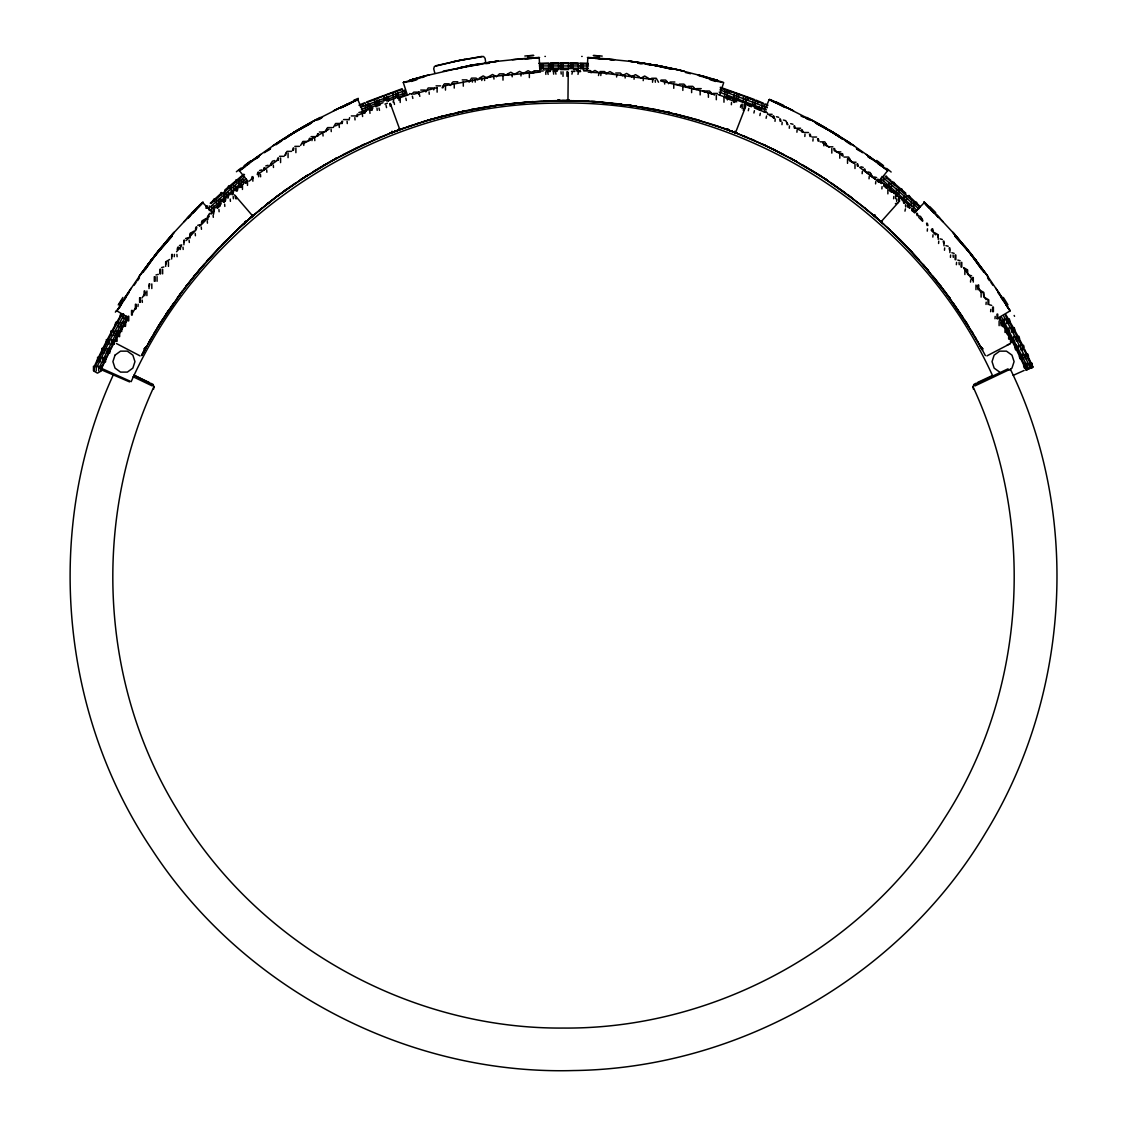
<?xml version="1.0" encoding="UTF-8"?>
<svg xmlns="http://www.w3.org/2000/svg" width="1127" height="1127" viewBox="0 0 1127 1127"><rect width="100%" height="100%" fill="white"/><g stroke="black" fill="none" stroke-linecap="round" stroke-linejoin="round"><path stroke-width="1.5" d="M567.966 99.415L568.219 72.762M587.787 57.843L587.181 70.916L583.73 70.959M96.232 366.233L96.232 370.839M98.697 370.839L98.697 366.233M100.345 357.259L100.345 361.88M102.811 361.88L102.811 357.259M104.642 348.384L104.642 352.99M107.107 352.99L107.107 348.384M109.094 339.579L109.094 344.186M111.559 344.186L111.559 339.579M113.728 330.859L113.728 335.48M116.194 335.48L116.194 330.859M118.532 322.237L118.532 326.844M120.998 326.844L120.998 322.237M123.491 313.715L123.491 318.321M125.956 318.321L126.154 316.011M137.959 306.558L138.156 304.248M146.904 291.005L146.904 295.612M151.807 283.948L151.807 288.554M157.076 276.664L157.076 281.271M162.64 269.24L162.64 273.861M168.444 261.788L168.444 266.395M174.248 256.702L174.446 254.406M180.334 249.476L180.531 247.165M209.284 205.903L209.284 210.51M211.749 210.51L211.749 205.903M216.483 199.141L216.483 203.748M218.948 203.748L218.948 199.141M223.808 192.52L223.808 197.126M226.273 197.126L226.273 192.52M231.274 186.04L231.274 190.66M233.74 190.66L233.74 186.04M238.854 179.714L238.854 184.321M241.319 184.321L241.319 179.714M280.581 158.005L280.581 162.612M288.075 153.033L288.075 157.653M295.894 148.06L295.894 152.666M303.769 145.425L303.952 143.115M311.982 140.621L312.165 138.325M365.571 103.628L365.571 108.248M368.036 108.248L368.036 103.628M374.742 99.909L374.742 104.515M377.207 104.515L377.207 99.909M383.983 96.359L383.983 100.965M386.448 100.965L386.448 96.359M393.295 92.992L393.295 97.598M395.76 97.598L395.76 92.992M402.663 89.808L402.663 94.414M405.142 94.414L405.142 89.808M437.121 87.554L437.121 92.16M445.475 85.483L445.475 90.104M454.237 83.483L454.237 88.089M463.296 81.567L463.296 86.187M472.396 82.102L472.579 79.806M481.778 80.51L481.962 78.2M502.994 80.144L502.994 75.537M529.352 77.594L529.352 72.987M541.214 69.381L541.214 64.76M548.666 64.408L548.666 69.015M551.131 69.015L551.131 64.408M558.598 64.239L558.598 68.846M561.063 68.846L561.063 64.239M568.529 64.267L568.529 68.874M570.995 68.874L570.995 64.267M578.447 64.478L578.447 69.085M580.912 69.085L580.912 64.478M600.79 75.537L600.987 73.227M616.596 77.002L616.793 74.706M625.133 78.017L625.33 75.706M634.05 79.228L634.233 76.918M643.207 80.637L643.39 78.326M652.519 82.243L652.716 79.932M673.763 88.315L673.763 83.708M682.835 90.414L682.835 85.793M691.626 92.625L691.626 88.019M700.163 94.922L700.163 90.315M708.404 97.302L708.404 92.682M716.321 99.739L716.321 95.119M724.689 90.752L724.689 95.358M723.971 102.219L723.971 97.612M727.154 95.358L727.154 90.752M731.353 104.741L731.536 102.43M734.086 94.006L734.086 98.612M736.551 98.612L736.551 94.006M742.158 108.671L742.158 104.064M743.426 97.443L743.426 102.05M745.891 102.05L745.891 97.443M752.695 101.064L752.695 105.67M755.16 105.67L755.16 101.064M761.894 104.867L761.894 109.474M764.36 109.474L764.36 104.867M775.01 121.336L775.193 119.025M781.969 124.66L782.166 122.35M789.28 128.267L789.463 125.97M796.916 132.225L797.099 129.915M804.819 136.494L805.016 134.183M812.905 141.044L813.088 138.734M831.811 153.117L831.811 148.496M839.784 158.203L839.784 153.596M847.532 163.359L847.532 158.752M854.984 168.529L854.984 163.922M862.155 173.685L862.338 171.389M869.03 178.813L869.213 176.502M875.58 183.884L875.778 181.574M881.877 188.899L882.061 186.603M883.723 180.743L883.723 176.136M887.879 193.858L887.879 189.251M888.978 182.433L888.978 187.054M891.443 187.054L891.443 182.433M893.641 198.761L893.824 196.45M896.571 188.885L896.571 193.506M896.613 201.353L896.81 199.042M899.036 193.506L899.036 188.885M904.037 195.492L904.037 200.099M906.517 200.099L906.517 195.492M911.377 202.24L911.377 206.847M913.856 206.847L913.856 202.24M927.267 231.12L927.451 228.823M932.818 237.079L933.015 234.768M938.58 243.474L938.763 241.164M944.482 250.25L944.665 247.954M950.441 257.35L950.624 255.04M956.372 264.704L956.569 262.394M964.867 274.523L964.867 269.916M970.53 282.088L970.713 279.792M975.968 289.653L975.968 285.032M981.11 297.119L981.11 292.499M986.012 304.473L986.195 302.163M990.633 311.686L990.83 309.376M994.986 318.744L995.183 316.433M999.114 325.661L999.114 321.04M1004.101 318.927L1004.101 323.534M1006.566 323.534L1006.566 318.927M1009.017 327.605L1009.017 332.211M1011.482 332.211L1011.482 327.605M1013.751 336.367L1013.751 340.988M1016.216 340.988L1016.216 336.367M1018.329 345.242L1018.329 349.849M1020.794 349.849L1020.794 345.242M1022.724 354.188L1022.724 358.795M1025.19 358.795L1025.19 354.188M1026.936 363.232L1026.936 367.839M1029.416 367.839L1029.416 363.232M245.545 221.329L245.362 222.104M973.967 384.293L973.01 386.73C1036.262 523.52 1026.598 691.598 944.37 818.554C864.141 947.37 715.251 1029.275 563.5 1028.063C408.664 1029.36 256.984 943.933 177.855 810.848C99.81 684.836 92.217 520.773 153.92 386.702L153.033 384.293M153.554 389.252L153.99 386.73M94.231 366.233L94.231 370.839M97.852 359.569L98.345 357.259M102.134 350.68L102.642 348.384M106.6 341.875L107.107 339.579M100.683 370.839L100.683 366.233M104.811 361.88L104.811 357.259M111.235 333.169L111.728 330.859M109.094 352.99L109.094 348.384M116.025 324.548L116.532 322.237M113.559 344.186L113.559 339.579M120.998 316.011L121.491 313.715M117.053 336.818L117.053 341.425M118.194 335.48L118.194 330.859M119.645 332.042L119.645 336.663M121.941 329.352L122.449 327.041M126.337 321.758L126.83 319.448M128.746 316.236L128.746 320.843M132.296 310.404L132.296 315.011M136.156 304.248L136.156 308.854M140.368 297.767L140.368 302.374M144.904 291.005L144.904 295.612M149.313 286.258L149.821 283.948M155.089 276.664L155.089 281.271M160.64 269.24L160.64 273.861M165.951 264.098L166.458 261.788M171.952 256.702L172.445 254.406M178.038 249.476L178.531 247.165M184.152 242.46L184.659 240.164M190.252 235.754L190.759 233.444M196.309 229.316L196.802 227.006M202.282 223.16L202.775 220.864M206.79 208.199L207.283 205.903M208.171 217.328L208.664 215.018M213.989 201.451L214.482 199.141M213.75 210.51L213.75 205.903M213.961 211.749L214.454 209.439M221.315 194.83L221.822 192.52M219.666 206.424L220.159 204.128M220.948 203.748L220.948 199.141M224.217 202.296L224.724 200M225.273 201.367L225.766 199.056M228.781 188.35L229.274 186.04M228.274 197.126L228.274 192.52M232.909 194.689L233.416 192.393M236.36 182.025L236.853 179.714M235.74 190.66L235.74 186.04M237.29 190.998L237.797 188.688M242.46 184.842L242.46 189.449M243.319 184.321L243.319 179.714M247.489 180.799L247.489 185.406M252.871 176.587L252.871 181.193M258.661 172.192L258.661 176.798M264.366 169.909L264.873 167.613M271.001 165.176L271.508 162.88M278.087 160.302L278.594 158.005M285.582 155.343L286.089 153.033M293.4 150.356L293.893 148.06M309.671 140.621L310.179 138.325M317.913 136.001L318.42 133.69M326.112 131.591L326.619 129.295M342.129 123.561L342.622 121.265M357.442 116.532L357.949 114.221M363.077 105.938L363.57 103.628M364.838 113.348L365.331 111.038M370.036 108.248L370.036 103.628M372.037 110.376L372.544 108.079M379.207 104.515L379.207 99.909M388.449 100.965L388.449 96.359M397.761 97.598L397.761 92.992M400.212 97.88L400.212 102.487M442.967 87.793L443.474 85.483M543.214 69.381L543.214 64.76M553.132 69.015L553.132 64.408M563.063 68.846L563.063 64.239M563.007 76.354L563.007 71.748M566.951 76.34L566.951 71.734M572.981 68.874L572.981 64.267M571.924 74.185L572.417 71.889M577.982 74.368L578.475 72.058M582.913 69.085L582.913 64.478M598.493 75.537L598.986 73.227M738.551 98.612L738.551 94.006M740.453 107.29L740.96 104.994M744.158 108.671L744.158 104.064M748.314 110.714L748.807 108.403M753.907 113.01L754.414 110.7M759.852 115.546L760.345 113.235M766.092 118.293L766.585 115.996M895.641 198.761L895.641 194.154M898.613 201.353L898.613 196.746M904.953 211.143L905.446 208.847M955.09 259.661L955.09 255.04M961.035 267.014L961.035 262.394M977.954 289.653L977.954 285.032M988.013 304.473L988.013 299.867M992.633 311.686L992.633 307.079M996.986 318.744L996.986 314.137M1001.1 325.661L1001.1 321.04M1004.988 332.409L1004.988 327.802M1008.566 323.534L1008.566 318.927M1008.651 339.03L1008.651 334.409M1010.525 342.495L1010.525 337.889M1013.483 332.211L1013.483 327.605M1016.329 345.242L1016.329 349.849M1018.216 340.988L1018.216 336.367M1020.724 354.188L1020.724 358.795M1022.795 349.849L1022.795 345.242M1024.95 363.232L1024.95 367.839M1027.19 358.795L1027.19 354.188M1031.402 367.839L1031.402 363.232M93.471 366.233L93.471 370.839L97.457 373.15L101.458 370.839L101.458 366.233M97.584 357.259L97.584 361.88M101.881 348.384L101.881 352.99M106.332 339.579L106.332 344.186M110.967 330.859L110.967 335.48M115.151 324.548L115.771 322.237M105.572 361.88L105.572 357.259M109.854 352.99L109.854 348.384M120.11 316.011L120.73 313.715M114.32 344.186L114.32 339.579M116.292 336.818L116.292 341.425M117.814 335.198L118.434 332.888M118.884 332.042L118.884 336.663M121.688 327.041L121.688 331.648M121.519 328.549L122.139 326.238M124.703 321.787L124.703 326.407M126.069 319.448L125.463 326.407M127.985 316.236L127.985 320.843M131.535 310.404L131.535 315.011M135.395 304.248L135.395 308.854M139.607 297.767L139.607 302.374M144.143 291.005L144.143 295.612M149.06 283.948L149.06 288.554M154.314 276.664L154.314 281.271M159.879 269.24L159.879 273.861M171.684 254.406L171.684 259.013M177.15 249.476L177.77 247.165M183.898 240.164L183.898 244.77M195.422 229.316L196.042 227.006M201.395 223.16L202.015 220.864L206.016 218.553M205.903 208.199L206.523 205.903M213.102 201.451L213.721 199.141M213.693 209.439L213.693 214.045M220.441 194.83L221.061 192.52M218.779 206.424L219.399 204.128M219.145 206.1L219.765 203.79M223.343 202.296L223.949 200M224.386 201.367L225.006 199.056M227.893 188.35L228.513 186.04M227.922 198.239L228.542 195.943M232.035 194.689L232.655 192.393M235.473 182.025L236.092 179.714M236.416 190.998L237.121 188.35M241.079 187.138L241.699 184.842M246.109 183.095L246.728 180.799M251.49 178.897L252.11 176.587M257.28 174.488L257.886 172.192M263.493 169.909L264.112 167.613M270.128 165.176L272.424 161.189L274.734 160.569M277.214 160.302L277.82 158.005M284.708 155.343L287.005 151.356L291.611 151.356M292.513 150.356L293.133 148.06M300.585 145.425L302.881 141.439L307.502 141.439M308.798 140.621L309.418 138.325M317.039 136.001L317.659 133.69M325.238 131.591L327.548 127.605L332.155 127.605M333.31 127.464L335.621 123.477L340.227 123.477M341.242 123.561L341.861 121.265M349.004 119.927L349.624 117.617M356.569 116.532L357.189 114.221M363.951 113.348L364.57 111.038M370.797 108.248L371.417 105.938M371.163 110.376L371.783 108.079M393.098 102.148L393.717 99.838M398.831 100.176L399.451 97.88M418.441 94.048L419.061 91.738M425.865 91.949L428.175 87.962L432.782 87.962M433.74 89.864L434.36 87.554M442.094 87.793L444.404 83.807L449.011 83.807L450.701 85.483M469.212 82.102L471.509 78.115L476.129 78.115L477.806 79.806M567.712 76.34L567.712 71.734M899.374 201.353L899.374 196.746M938.242 239.389L938.242 234.768L934.241 232.472M943.989 245.771L943.989 241.164M949.892 252.561L949.892 247.954M955.851 259.661L955.851 255.04M961.796 267.014L961.796 262.394M967.628 274.523L967.628 269.916L963.627 267.606M973.291 282.088L973.291 277.481M978.715 289.653L978.715 285.032M983.871 297.119L983.871 292.499L979.884 290.202M988.773 304.473L988.773 299.867L984.773 297.556M993.394 311.686L993.394 307.079M997.747 318.744L997.747 314.137M1001.861 325.661L1001.861 321.04M1005.749 332.409L1005.749 327.802M1009.412 339.03L1009.412 334.409M1011.285 342.495L1011.285 337.889M1032.163 367.839L1032.163 363.232M245.658 221.216L244.968 222.456M719.646 95.02L723.689 82.581M735.959 131.605L745.581 106.755M391.886 131.929L392.041 131.211L391.647 131.944M763.979 111.7L769.163 99.697M112.982 375.545C43.953 526.605 59.224 711.968 152.06 849.688C242.685 988.872 407.41 1075.214 573.432 1070.551C739.495 1068.537 900.628 975.63 985.576 832.923C1070.115 695.345 1081.131 514.504 1010.327 369.121M94.71 365.5L97.443 359.541M94.851 366.937L112.32 331.662M96.654 367.487L109.474 341.016L123.787 315.306M98.767 368.459L116.123 333.465M101.064 367.965L117.659 334.564M100.881 370.093L104.938 361.246M99.331 357.217L100.74 354.258M144.763 349.342L145.763 347.243L144.566 348.666M98.148 358.048L101.712 350.638M105.642 359.781L109.164 352.497M120.152 305.431L129.112 292.414M102.43 349.173L106.135 341.833M103.628 348.356L105.093 345.425M109.882 351.046L113.559 343.834M116.884 310.672L120.843 304.882M106.882 340.368L110.728 333.113M114.306 342.397L115.813 339.523M145.848 347.651L141.622 355.583L146.045 347.299M144.876 349.483L142.256 354.385L145.397 348.525M142.777 353.399L147.073 345.51M143.833 348.863L144.495 348.778M111.503 331.662L116.292 323.04M113.109 330.225L122.054 314.56M118.434 333.155L122.392 326.069M116.912 332.042L120.871 324.942M144.453 350.272L159.625 324.238L153.892 333.62M120.448 331L122.026 328.168M147.778 344.228L155.723 330.577M117.405 336.945L124.111 325.125M125.787 322.181L128.309 317.744M120.11 305.347L120.603 304.529M117.109 321.618L121.237 314.518M121.688 323.519L125.787 316.504M123.195 324.661L127.281 317.659M149.285 341.551L151.455 337.776M735.114 131.929L734.959 131.211L735.353 131.944M116.926 310.784L117.321 309.939M119.899 305.854L122.913 300.796M120.251 305.276L121.491 303.093M121.533 303.191L123.04 300.782M132.479 312.869L135.409 308.164M158.358 326.267L182.405 291.048M157.273 328.042L162.274 320.054M122.913 300.979L126.337 295.429M159.583 324.308L168.191 311.052L160.02 323.604M124.534 298.416L128.309 292.372M125.125 297.486L131.183 288.202M128.323 292.541L140.79 274.157M141.988 297.965L145.637 292.527M122.801 302.05L125.731 297.796M137.494 280.764L139.452 277.932M145.327 269.409L156.089 253.8L173.882 232.585M173.755 302.952L166.232 313.968L182.18 291.358M134.099 285.258L136.099 282.398M143.101 272.396L161.175 247.503L154.695 255.575M139.114 276.453L148.257 263.943M139.466 275.96L152.159 258.83M140.819 274.044L156.667 253.082M177.178 298.148L198.803 270.424M177.798 297.303L186.378 285.821M148.074 264.169L172.332 234.346M145.749 347.482L144.707 348.44M150.032 261.605L172.403 235.628M151.103 260.196L172.318 235.937M186.054 286.258L194.506 275.608M186.293 285.948L208.481 259.266L206.72 261.253L233.317 233.528M154.244 256.139L164.359 243.643M155.512 254.533L162.302 246.123M878.454 182.208L887.625 170.712M194.154 276.03L219.385 247.489M131.155 381.687C204.325 217.483 376.503 103.571 556.682 103.149C738.875 98.429 917.096 209.861 992.591 375.742M164.176 243.869L167.571 239.854M176.559 251.715L181.419 246.024M198.591 270.677L204.072 264.267M167.486 239.952L174.291 232.12M172.431 234.275L190.026 215.327M245.066 222.23L245.545 221.681L244.742 222.526M881.835 220.92L899.6 201.043M188.73 217.455L198.211 207.086M186.279 240.502L196.183 229.739M207.96 259.844L224.963 241.77M193.196 212.975L202.564 202.705A169.275 17.68 -50.7 0 0 198.338 206.819M183.926 221.737L191.604 213.721M187.35 217.99L192.365 212.933M915.082 212.172L924.154 202.747M199.479 226.273L209.185 216.454M200.479 225.231L204.945 220.681M192.196 212.975L198.296 206.988M194.337 210.946L195.422 209.847M223.371 243.39L227.175 239.544M222.005 244.784L241.051 226.273L234.12 232.768M194.323 210.819L197.901 207.255M195.126 210.016L196.464 208.678M194.647 210.622L198.549 206.734M209.594 213.327L207.283 217.328L207.903 219.624M412.088 93.823L413.778 92.132L418.385 92.132M451.476 83.483L453.167 81.792L457.773 81.792M479.2 78.2L483.201 75.889L487.188 78.2M488.555 76.777L492.541 74.467L496.528 76.777M497.768 75.537L499.458 73.847L504.065 73.847M506.784 74.509L510.785 72.213L514.771 74.509M515.588 73.664L519.575 71.353L523.562 73.664M524.125 72.987L528.126 70.677L532.113 72.987M532.395 72.466L534.085 70.79L538.692 70.79M590.971 72.72L594.971 70.423L598.958 72.72L607.58 73.466M605.917 73.889L609.918 71.579L613.905 73.889M622.569 75.706L626.556 73.41L630.557 75.706M631.472 76.918L635.473 74.621L639.46 76.918M640.643 78.326L644.63 76.016L648.617 78.326M668.536 83.708L670.227 82.017L674.834 82.017M743.228 110.361L745.539 106.361L744.919 104.064M251.842 216.426L253.519 214.82L251.786 215.82M208.918 208.115L244.573 176.911M210.538 209.791L246.024 178.714M210.256 203.254L221.146 193.266M211.017 203.522L244.503 174.558M215.187 207.946L218.751 204.621M236.811 230.218L239.995 227.245M210.805 213.369L213.299 211.073M217.032 207.607L220.779 204.156M211.031 214.088L213.524 211.791M217.272 208.34L219.765 206.03M237.248 229.809L245.587 222.16M239.896 227.33L244.249 223.357M245.292 222.428L241.601 225.766L247.391 220.554M222.329 201.339L225.949 198.084M243.347 224.188L253.448 215.243M253.758 214.975L244.869 222.78L251.899 216.609M976.137 383.124L974.249 384.758L1008.045 368.825M1016.385 349.595L1026.119 370.093L1026.683 369.6M1026.119 370.093L1032.966 366.993L1024.57 349.173M247.715 220.258L252.73 215.891M225.034 190.787L228.753 187.561M248.546 219.526L255.35 213.651M224.836 189.998L243.77 174.22M229.598 194.872L233.275 191.689M251.222 217.201L278.552 195.182M253.35 215.356L255.871 213.2M234.501 190.632L240.713 185.434M256.463 212.707L268.705 202.733M232.5 184.363L236.276 181.208M239.741 187.589L242.347 185.406M244.968 183.236L247.574 181.067M244.362 166.486L258.675 156.653M258.816 210.735L262.182 207.974M244.489 182.349L247.01 180.334M240.981 169.135L239.361 170.543L249.363 163.443M265.93 204.931L274.594 198.169L267.226 203.902L270.931 201M249.137 181.151L253.195 177.967M244.179 166.754L253.575 159.485M244.432 166.557L250.912 161.485M145.496 347.947L144.777 348.299M246.362 165.063L248.616 163.33M274.523 198.225L287.244 188.843L275.185 197.718M257.59 174.6L278.284 159.668M251.73 160.992L260.675 154.427M276.988 196.352L307.601 175.136M253.533 159.64L256.505 157.329M256.463 157.47L274.608 144.665M1009.228 370.107L1011.976 368.106L1014.089 361.626L1011.976 355.146L1006.467 351.145L999.649 351.145L994.141 355.146L992.042 361.626L994.141 368.106L999.649 372.107M256.449 158.541L259.28 156.568M267.775 150.666L270.607 148.708M284.765 138.875L296.091 131.014L315.659 119.856M295.316 183.222L284.398 190.886L307.277 175.347M264.436 152.709L270.198 148.764M275.946 144.819L281.708 140.875M284.582 138.903L303.078 126.9L294.175 132.169M253.181 215.116L251.885 215.722M272.734 145.876L309.221 123.406L344.439 105.544M274.678 144.58L296.894 130.535M276.425 143.411L285.187 137.733M300.205 179.94L330.211 161.612M301.092 179.362L337.325 157.695L335.437 158.724L375.516 139.241M557.879 100.444L559.217 99.965M284.948 137.888L304.614 126.013M252.49 215.666L253.42 215.046M287.681 136.17L311.573 122.97M289.174 135.226L309.911 123.942M312.7 171.938L324.365 164.951M293.555 132.549L298.021 129.859M997.367 318.476L1010.017 310.939M302.909 143.862L329.042 129.182M390.322 132.972L391.041 132.563M974.827 385.969L1008.566 369.966M302.585 127.182L307.417 124.421M323.9 165.218L357.555 147.398M307.164 124.562L316.307 119.504M329.929 161.767L337.325 157.695M315.715 119.828L320.223 117.419M390.491 132.803L392.295 132.239M986.914 355.893L1010.525 343.552M319.321 118.941L322.421 117.335M340.988 107.685L351.976 102.12M342.509 154.934L364.796 144.002M317.575 120.011L320.646 118.434M342.129 107.431L357.47 99.585M335.437 125.9L341.678 122.801M333.437 110.812L339.34 107.953M334.578 110.249L341.411 106.966M340.453 107.417L343.453 106.008M977.687 382.391L991.661 375.855M344.27 105.515L347.186 104.276M346.989 104.36L348.398 103.726M360.964 145.777L393.267 132.056M347.017 104.248L349.652 103.163M347.398 104.177L352.427 101.909M559.485 99.951L558.104 100.331M349.469 103.135L351.892 102.05M1013.201 375.347L1024.133 370.459M358.95 114.771L364.063 112.531M356.808 99.894L357.597 99.556M356.991 99.923L357.696 99.613M359.006 105.177L365.049 102.599M359.612 105.699L362.626 104.388M360.555 107.333L404.861 90.569M361.471 109.46L367.472 106.924M362.021 111.277L367.994 108.741M398.888 129.76L401.015 128.844M376.531 138.804L380.405 137.184M379.954 137.367L383.983 135.705M366.571 101.965L401.973 88.794M367.163 102.487L374.77 99.415M368.966 106.29L376.517 103.247M369.487 108.107L377.01 105.079M726.647 129.196L727.422 128.999M363.119 111.798L372.558 107.967M375.7 106.699L380.419 104.783M361.513 113.193L366.233 111.277M369.374 110.009L372.516 108.727M383.856 135.761L389.322 133.578M376.291 98.81L383.955 95.894M378.024 102.656L405.593 92.78M378.517 104.473L383.053 102.726M395.126 131.338L389.998 133.31L401.184 129.07M400.803 129.211L389.998 133.31L398.873 129.943M559.612 99.951L557.668 100.345L559.978 100.444M384.969 104.107L387.434 103.191M393.661 131.901L399.888 129.577M394.704 131.507L403.142 128.393M385.49 95.316L393.21 92.541M387.603 101.021L395.225 98.274M398.028 130.253L426.612 120.688L416.102 123.97M400.677 129.281L403.79 128.168M873.974 215.384L875.383 215.243M404.508 127.914L419.483 122.885M397.718 98.5L408.946 94.598M394.76 91.991L402.522 89.371M396.76 97.739L404.438 95.133M407.41 126.886L411.524 125.477M404.227 82.046L403.494 82.285L420.23 78.045M403.367 82.412L404.114 82.172M408.862 80.679L414.454 78.862L411.848 79.749M409.51 80.468L411.876 79.651M251.617 215.243L253.026 215.384M413.694 94.245L436.994 87.624M422.315 121.998L431.359 119.293M414.342 79.003L417.356 78.002M426.513 120.716L441.728 116.419L427.316 120.476M417.244 78.143L424.062 76.087M418.3 77.833L423.865 76.242M429.486 119.828L465.62 110.756M423.963 76.213L471.297 65.239M425.048 75.918L428.993 74.847M420.751 90.061L425.358 90.061M436.05 85.863L440.657 85.863M462.225 79.89L466.846 79.89L468.522 81.567M358.865 112.531L361.175 111.911M351.3 115.926L355.921 115.926M343.552 119.575L348.158 119.575M319.35 132.014L323.956 132.014M311.094 136.635L315.715 136.635M294.823 146.369L299.43 146.369M279.51 156.315L284.117 156.315M599.916 71.55L604.523 71.55L606.213 73.227M265.803 165.923L268.099 165.303M615.722 73.016L620.329 73.016L622.019 74.706M259.576 170.501L261.887 169.881M651.645 78.256L656.252 78.256L658.548 82.243M660.986 80.059L665.592 80.059L667.283 81.75M679.299 84.116L683.906 84.116L685.596 85.793M688.09 86.328L692.696 86.328L694.387 88.019M696.627 88.624L701.233 88.624M197.732 225.315L200.028 224.696M704.854 91.005L709.475 91.005L711.151 92.682M193.985 231.148L189.998 233.444L189.998 238.051M712.785 93.442L717.392 93.442M185.575 238.473L187.885 237.853M179.461 245.489L181.757 244.869M169.684 259.478L165.683 261.788L165.683 266.395M161.57 267.564L163.866 266.944M156.005 274.974L158.315 274.354M767.515 114.306L772.122 114.306M796.028 128.224L800.635 128.224M803.945 132.507L808.552 132.507M812.018 137.043L816.624 137.043M820.174 141.833L824.781 141.833L827.077 145.82M828.275 146.82L832.881 146.82M836.234 151.906L840.855 151.906M843.982 157.062L848.603 157.062L850.899 161.048M851.434 162.232L856.055 162.232M895.387 203.663L897.684 203.043M1007.284 344.806L1009.595 344.186M485.807 63.027L485.103 58.379L483.525 56.463L458.774 60.492L434.416 66.423L433.712 68.803L434.867 73.354M455.336 69.198L470.382 65.408L497.754 61.182M451.265 113.996L438.347 117.321L465.226 110.84M399.043 129.168L400.592 128.999M443.615 85.962L494.556 76.256L540.495 72.058M443.277 71.1L495.429 61.478M435.769 65.76L464.817 59.308M456.998 112.658L497.303 105.22L533.226 101.557M458.027 112.418L472.044 109.46M726.154 129.013L727.563 129.041M452.758 61.76L482.018 56.378M399.747 129.281L400.846 129.013M460.689 67.268L480.665 64.239M471.509 109.558L484.892 107.121M471.889 109.488L499.557 104.91L497.444 105.191L530.099 101.768M469.48 65.577L480.116 63.732M484.511 107.192L491.527 106.065M484.751 63.013L488.216 62.478M486.399 77.453L489.822 76.946M491.217 106.107L499.557 104.91M488.09 62.506L498.359 61.112M1032.219 367.092L1032.966 366.993M495.542 61.506L521.266 58.858M504.53 75.002L508.995 74.481L506.756 74.734M505.403 104.149L541.819 101.092M485.807 63.647L489.231 63.267M525.196 59.167L532.057 58.393M535.48 57.998L538.903 57.618M512.87 74.1L516.448 73.734M512.461 59.661L516.518 59.266M517.744 59.167L523.52 58.689M521.125 58.773L524.604 58.604M522.604 73.199L528.943 72.72M524.449 58.519L527.619 58.379M527.408 58.393L528.943 58.294M525.9 102.092L569.008 100.613M527.464 58.308L530.31 58.21M527.845 58.365L533.353 58.026A173.967 37.684 -10.4 0 1 538.354 57.745M530.296 72.649L534.931 72.339L531.38 72.565L534.043 72.396M726.408 128.999L727.831 129.126M530.155 58.125L532.507 57.984M538.157 57.674L539.1 57.716M567.022 100.444L569.332 100.345L567.388 99.951M538.861 63.351L548.708 62.985M540.847 63.985L563.796 63.478M539.481 65.929L588.491 65.972M539.594 68.24L588.379 68.296M542.918 101.05L547.116 100.881M544.355 69.93L549.215 69.761M546.637 100.895L550.976 100.768M550.075 63.661L558.274 63.506M543.27 70.959L539.875 71.043L539.213 57.843M546.665 70.86L550.061 70.776M553.456 70.691L556.851 70.607M546.37 71.564L550.385 71.466M553.16 71.395L557.175 71.283M550.356 62.943L558.569 62.788M550.835 69.733L558.936 69.578M550.849 100.768L556.738 100.641M560.218 62.788L568.431 62.788M560.556 69.578L568.67 69.592M569.417 100.613L557.583 100.613L566.951 100.613M727.112 129.168L727.957 129.168M561.387 100.613L568.036 100.627M563.204 63.478L578.56 63.704M562.5 100.599L596.169 101.726L585.181 101.092M570.079 62.816L578.292 62.985M568.867 100.627L572.178 100.683M573.051 63.577L577.968 63.69M572.939 100.697L588.731 101.261M573.53 69.663L578.39 69.775M576.939 70.776L580.335 70.86M571.516 71.325L574.911 71.424M577.235 71.48L580.63 71.564M594.197 57.97L595.155 58.012M576.024 100.768L580.363 100.895M579.926 63.027L588.139 63.351M580.208 63.76L588.393 64.084M583.251 69.944L590.463 70.663L592.154 72.339M588.449 57.745L588.843 57.674M588.252 72.142L598.916 72.776M594.338 58.055L596.845 58.125M399.437 129.041L400.353 129.196M596.775 58.21L599.592 58.393M399.169 129.126L399.888 129.168M596.197 58.167L599.536 58.308M593.774 101.557L636.177 106.163M591.689 101.43L601.1 102.092M599.381 58.379L602.551 58.519M596.07 101.712L621.597 104.149M602.396 58.604L605.875 58.773M603.48 58.689L631.458 61.506M596.901 101.768L635.783 106.107M605.734 58.858L609.496 59.083M604.805 73.227L653.266 79.566M610.482 59.266L614.539 59.661M588.097 57.618L591.52 57.998M594.943 58.393L601.804 59.167M637.769 63.267L641.193 63.647M646.335 64.239L656.618 65.408L683.723 71.1M595.986 58.139L604.65 59.182M609.848 59.801L613.313 60.224M639.291 63.337L642.756 63.746M646.222 64.169L664.578 66.916L654.407 65.014M620.85 74.805L623.992 75.171M568.896 100.331L567.515 99.951M628.641 61.112L643.982 63.267M629.246 61.182L634.388 61.858M628.739 75.777L633.585 76.411M631.571 61.478L657.52 65.577M634.304 61.844L650.335 64.309M627.443 104.91L662.084 110.911M628.486 105.05L670.001 112.658L667.917 112.179L710.898 123.97M873.58 215.046L874.89 215.567M129.563 381.898L101.303 369.769M643.7 63.225L676.538 69.437L703.037 76.213M568.008 100.303L569.121 100.444M646.884 63.732L671.861 69.156M648.631 64.014L671.664 69.198M648.603 78.763L651.998 79.355M642.108 107.121L655.491 109.558M653.688 64.887L658.83 65.817M655.703 65.239L666.311 67.268M664 66.803L669.466 67.916M654.956 109.46L692.02 118.25M660.69 80.961L705.671 91.935M669.184 67.859L674.34 68.958M661.774 110.84L670.001 112.658M674.2 68.93L684.314 71.24M675.806 84.173L679.144 84.948M685.413 72.48L690.499 73.734M698.965 75.805L717.674 80.524M684.089 86.145L689.555 87.497L685.188 86.413M982.505 348.778L983.167 348.863M675.735 113.996L699.684 120.476M706.77 78.045L722.985 82.116M693.316 88.512L696.725 89.427L693.725 88.596M776.433 116.715L778.729 117.335M783.392 120.04L785.702 120.659L788.012 124.66M790.703 123.66L792.999 124.28M860.915 166.768L863.226 167.388M867.79 171.896L870.1 172.516L872.397 176.502M874.355 176.967L876.651 177.587M918.223 215.778L920.52 216.398L922.83 220.385M409.58 93.569L411.876 94.175M940.003 238.854L942.313 239.473M945.905 245.644L948.201 246.264M951.864 252.744L954.16 253.364M957.795 260.098L960.105 260.717M969.29 275.185L971.601 275.791M989.407 304.769L991.704 305.389M698.007 74.847L701.952 75.918M703.135 76.242L708.7 77.833M702.938 76.087L709.756 78.143M702.839 91.132L714.574 94.64L710.123 93.287M702.741 91.09L708.841 92.879M709.644 78.002L715.236 79.778M712.447 78.932L713.926 79.383M695.641 119.293L728.972 130.253M712.87 79.059L718.138 80.679M875.115 215.722L873.819 215.116M715.124 79.651L717.8 80.566M711.179 93.583L714.574 94.64M720.336 87.272L754.343 99.486M720.364 88.033L737.452 93.837M719.956 89.864L767.332 107.713M719.237 92.076L766.416 109.854M734.705 132.239L736.509 132.803M711.94 124.308L725.013 128.802M729.211 90.949L732.325 92.02M715.476 125.477L719.59 126.886M775.024 102.12L780.011 104.36M726.211 96.359L733.86 99.021M727.267 97.471L730.324 98.528M982.223 348.299L981.504 347.947M718.054 94.598L729.282 98.5M732.494 99.613L735.706 100.726M725.549 97.936L728.76 99.049M733.564 100.726L736.776 101.839M729.127 99.43L732.973 100.782M736.959 93.654L755.837 100.852M735.396 99.556L742.989 102.374M723.858 128.393L736.523 133.099M769.403 99.556L770.192 99.894M731.874 131.338L737.002 133.31L725.816 129.07L734.607 132.38M875.214 215.82L873.481 214.82L875.158 216.426M729.38 130.408L735.593 132.761M730.423 130.802L737.002 133.31M129.929 381.095L100.345 367.839M746.201 97.077L750.793 98.852M744.51 102.937L752.061 105.896M733.733 132.056L766.036 145.777M736.368 133.056L739.453 134.268M748.539 105.276L751.554 106.473M740.157 134.564L754.738 140.65M746.581 104.783L751.3 106.699M754.442 107.967L765.458 112.446M775.108 102.05L786.012 107.685M755.865 100.092L763.458 103.233M757.358 101.472L763.416 103.994M753.569 106.501L761.049 109.601M743.017 135.705L747.046 137.367M757.555 108.91L760.542 110.164M725.985 128.844L728.112 129.76M769.304 99.613L770.009 99.923M764.979 103.867L767.994 105.177M751.484 139.241L775.714 150.469L762.204 144.002M774.573 101.909L779.983 104.248M567.783 99.965L568.6 100.43M769.262 115.306L774.305 117.588M779.814 104.276L782.73 105.515M133.789 375.136L152.751 384.758L150.821 383.222M782.561 105.544L817.779 123.406L854.266 145.876M133.056 376.728L152.23 385.899M783.547 106.008L786.547 107.417M764.275 144.96L797.409 161.964M785.589 106.966L792.422 110.249M135.339 375.855L149.271 382.49M787.66 107.953L793.563 110.812M784.871 107.431L769.53 99.585A168.43 17.877 30.2 0 1 774.939 101.853M806.354 118.434L809.425 120.011M817.089 123.942L836.347 134.324M784.491 154.934L772.573 148.919L797.071 161.767M804.579 117.335L807.679 118.941M815.427 122.97L837.826 135.226L828.979 129.859M116.475 343.552L140.086 355.893M797.226 128.802L803.466 132.113M806.777 117.419L825.415 127.76M810.693 119.504L819.836 124.562M789.675 157.695L819.399 175.136L845.419 192.942M790.619 158.203L826.795 179.94L825.006 178.77L861.07 204.931M982.293 348.44L981.251 347.482M819.583 124.421L852.322 144.58M735.677 132.451L736.678 132.972M822.386 126.013L842.418 138.903M823.922 126.9L842.235 138.875M802.635 164.951L814.3 171.938M116.983 310.939L128.239 317.603M828.345 129.492L832.825 132.169M830.106 130.535L839.319 136.17M822.78 143.087L829.247 147.003M837.333 134.93L842.052 137.888M813.962 171.727L819.991 175.516M841.813 137.733L850.575 143.411M834.994 150.624L837.91 152.497M835.642 151.032L841.911 155.103M819.723 175.347L826.795 179.94M846.123 140.495L850.026 143.044M852.392 144.665L870.537 157.47M845.292 140.875L851.054 144.819M856.802 148.764L862.564 152.709M868.325 156.653L882.638 166.486M850.251 160.738L853.956 163.288L848.039 159.203M831.684 183.222L851.815 197.718M856.393 148.708L859.225 150.666M867.72 156.568L870.551 158.541M877.637 163.443L887.625 170.431L886.949 169.881M866.325 154.427L875.27 160.992M859.619 167.331L879.229 182.25M870.495 157.329L873.467 159.64M873.425 159.485L880.708 165.106M865.113 171.374L870.114 175.122M876.088 161.485L882.821 166.754M878.384 163.33L879.609 164.274M848.448 195.182L875.778 217.201M878.736 163.598L883.103 166.979M871.157 175.953L874.848 178.784L872.044 176.601M981.448 347.637L982.434 348.666M881.906 176.488L918.773 208.791M880.469 178.305L917.167 210.453M879.187 179.686L908.7 205.029M861.93 205.621L865.198 208.284M887.076 177.305L890.893 180.419M886.808 178.01L919.984 207.34M864.818 207.974L868.184 210.735M928.789 207.086L938.27 217.455M892.161 181.475L905.854 193.266M878.13 179.982L882.032 183.236M884.653 185.406L887.259 187.589M889.865 189.759L892.471 191.928M877.44 180.306L881.356 183.56M883.962 185.744L886.569 187.913M889.189 190.083L891.795 192.252M868.086 210.65L872.58 214.44M891.077 190.378L893.542 192.478M871.65 213.651L881.835 222.512M924.436 202.705L933.804 212.975M882.131 222.78L873.242 214.975L880.3 221.174M901.515 190.393L905.206 193.647M876.102 217.483L881.089 221.878M876.947 218.201L883.653 224.188M879.609 220.554L896.233 236.008M881.708 222.428L884.174 224.639M908.869 196.943L912.504 200.268M909.517 196.563L920.322 206.664M884.737 225.161L901.515 241.248M907.474 205.311L909.968 207.607M912.461 209.918L914.955 212.214M907.235 206.03L909.728 208.34M911.757 210.214L914.715 212.947M887.005 227.245L890.189 230.218M912.25 208.354L915.758 211.721M893.683 233.528L912.405 252.575L902.037 241.77M928.704 206.988L932.663 210.946M928.451 206.734L932.353 210.622M929.099 207.255L934.804 212.975M930.536 208.678L931.874 210.016M918.759 217.398L922.675 221.301M765.881 111.559L767.572 113.235M899.825 239.544L928.662 270.973M898.346 238.079L904.995 244.784M934.635 212.933L939.65 217.99M935.396 213.721L943.074 221.737M882.258 222.526L881.455 221.681L881.934 222.23M936.974 215.327L954.569 234.275M202.846 202.747L211.918 212.172M931.113 230.035L935.579 234.825M954.682 235.937L970.911 253.8L987.534 275.96M919.04 259.844L910.01 250.011L928.409 270.677M954.597 235.628L975.897 260.196L952.709 232.12M953.118 232.585L966.91 248.828M954.668 234.346L971.488 254.533M234.486 194.83L251.87 215.032M922.928 264.267L945.018 291.611M923.619 265.056L949.822 298.148L948.568 296.429L973.108 333.62M882.032 222.456L881.342 221.216M964.698 246.123L986.181 274.044M965.825 247.503L983.899 272.396M966.191 247.94L981.673 269.409M932.846 276.03L936.579 280.665M239.375 170.712L247.531 180.926M969.051 251.476L972.305 255.575M970.333 253.082L976.968 261.605M936.946 281.13L940.946 286.258M975.545 259.731L987.886 276.453M940.622 285.821L962.683 316.884M963.712 268.198L972.728 280.229M944.82 291.358L949.822 298.148M986.21 274.157L998.677 292.541M990.901 282.398L992.901 285.258M997.888 292.414L1006.848 305.431L1005.509 303.093M978.532 288.442L981.11 292.132L977.01 286.23M953.245 302.952L966.98 323.604M987.548 277.932L989.506 280.764M1001.269 297.796L1004.199 302.05M1006.157 304.882L1010.116 310.672M995.817 288.202L1001.875 297.486M983.519 295.711L986.083 299.613M998.691 292.372L1002.466 298.416M981.871 348.215L981.237 347.243L982.237 349.342M1000.663 295.429L1004.087 300.979M1003.96 300.782L1004.777 302.092M965.769 321.688L968.642 326.267M964.726 320.054L982.547 350.272M1004.087 300.796L1005.509 303.262M1004.199 301.163L1007.101 305.854M971.277 330.577L975.785 338.199M1009.679 309.939L1010.046 310.742M1005.763 314.518L1013.131 327.337M1005.256 315.067L1007.524 318.941M1003.706 316.152L1006.186 320.378M1001.706 317.335L1026.612 364.88M1000.029 318.18L1002.481 322.378M1007.749 319.321L1021.823 345.271M1007.003 321.801L1011.032 328.915M1003.298 323.773L1007.284 330.831M975.545 337.776L977.715 341.551M1001.213 322.181L1004.566 328.084M1006.242 331.028L1008.75 335.466M1001.297 323.717L1002.96 326.675M1005.791 331.648L1007.468 334.606M977.644 341.439L980.532 346.567M1013.92 328.788L1017.836 336.001M1011.807 330.338L1030.74 368.374M1008.073 332.254L1011.933 339.382M979.927 345.51L985.378 355.583M1018.597 337.466L1022.372 344.763M1012.68 340.819L1024.852 365.542M1011.947 340.96L1015.666 348.158M1019.386 340.509L1021.625 344.89M1022.555 346.736L1025.993 353.709M1026.19 354.103L1032.402 367.487M1028.12 358.161L1030.191 362.612M881.638 222.104L881.455 221.329M1027.289 366.374L1028.627 369.332M1025.514 367.022L1026.866 369.994M357.837 99.697L363.669 113.207M390.252 103.43L399.395 128.464M403.311 82.581L407.354 95.02M1027.951 354.188L1028.571 356.498M1023.555 345.242L1024.175 347.539M1018.977 336.367L1019.597 338.678M1014.244 327.605L1014.849 329.901M1023.57 365.528L1024.189 367.839M1009.327 318.927L1009.947 321.223M1019.343 356.498L1019.963 358.795M1014.948 347.539L1015.568 349.849M1008.735 333.183L1009.355 335.48M1005.988 328.239L1006.608 330.535M1003.016 323.026L1003.636 325.337M999.804 317.56L1000.424 319.871M932.677 228.823L933.297 231.12M927.324 223.245L927.944 225.555M916.603 202.24L917.223 204.536M917.336 213.313L917.956 215.609M909.264 195.492L909.883 197.788M912.673 208.847L913.293 211.143M908.926 205.353L909.545 207.65M908.249 204.72L908.855 207.03M901.797 188.885L902.417 191.196M904.009 200.86L904.629 203.17M903.291 200.212L903.91 202.522M894.204 182.433L894.824 184.743M896.402 194.154L897.007 196.45M895.331 193.224L895.951 195.535M893.204 191.196L893.81 193.506M891.02 189.575L891.64 191.872M890.64 189.251L891.26 191.562M886.484 176.136L887.104 178.446M886.4 185.744L887.019 188.054M884.625 184.293L885.244 186.603M878.342 179.278L878.961 181.574M864.916 169.078L865.522 171.389M857.732 163.922L858.351 166.218M842.531 153.596L843.151 155.892M834.572 148.496L835.192 150.807M818.315 138.734L818.935 141.044M810.243 134.183L810.848 136.494M802.325 129.915L802.945 132.225M794.69 125.97L795.31 128.267M780.419 119.025L781.039 121.336M773.812 115.996L774.432 118.293M734.114 100.134L734.734 102.43M726.732 97.612L727.352 99.909M390.491 103.909L391.111 106.206M235.952 196.45L236.571 198.746M1007.975 333.183L1008.468 335.48M1006.524 329.901L1007.017 332.211M1002.255 323.026L1002.748 325.337M999.043 317.56L999.55 319.871M983.11 292.499L983.617 294.809M972.516 277.481L973.024 279.792M966.867 269.916L967.36 272.213M949.131 247.954L949.624 250.25M943.229 241.164L943.736 243.474M937.481 234.768L937.974 237.079M931.916 228.823L932.423 231.12M926.563 223.245L927.07 225.555M921.449 218.089L921.942 220.385M915.842 202.24L916.35 204.536M916.575 213.313L917.082 215.609M911.912 208.847L912.405 211.143M908.503 195.492L909.01 197.788M908.883 204.536L909.39 206.847M907.489 204.72L907.982 207.03M901.037 188.885L901.544 191.196M903.248 200.86L903.741 203.17M901.544 197.788L902.051 200.099M893.443 182.433L893.936 184.743M894.077 191.196L894.584 193.506M889.879 189.251L890.386 191.562M885.723 176.136L886.216 178.446M886.484 184.743L886.977 187.054M885.639 185.744L886.146 188.054M883.864 184.293L884.371 186.603M877.581 179.278L878.074 181.574M871.016 174.206L871.523 176.502M864.141 169.078L864.648 171.389M856.971 163.922L857.478 166.218M849.519 158.752L850.026 161.048M841.77 153.596L842.278 155.892M833.811 148.496L834.304 150.807M825.711 143.523L826.204 145.82M817.554 138.734L818.047 141.044M809.482 134.183L809.975 136.494M801.565 129.915L802.072 132.225M793.929 125.97L794.422 128.267M786.632 122.35L787.125 124.66M779.659 119.025L780.152 121.336M773.052 115.996L773.545 118.293M766.36 104.867L766.867 107.164M759.401 107.164L759.908 109.474M757.161 101.064L757.668 103.374M747.891 97.443L748.398 99.754M733.353 100.134L733.846 102.43M729.155 90.752L729.648 93.048M555.456 71.86L555.949 74.171M547.666 72.1L548.159 74.41M419.314 94.048L419.822 96.359M412.355 96.133L412.848 98.429M405.847 98.176L406.34 100.472M393.985 102.148L394.478 104.445M389.731 103.909L390.224 106.206M386.04 105.304L386.533 107.614M378.996 108.079L379.503 110.376M235.191 196.45L235.684 198.746M122.984 322.237L123.491 324.548M973.08 386.702L973.446 389.252M959.035 262.394L959.232 264.704M953.09 255.04L953.287 257.35M905.488 204.72L905.671 207.03M881.06 178.446L881.258 180.743M823.71 143.523L823.893 145.82M664.521 81.75L664.705 84.046M655.181 79.932L655.365 82.243M561.007 71.748L561.204 74.058M553.456 71.86L553.653 74.171M545.665 72.1L545.848 74.41M520.815 73.664L520.998 75.974M512.01 74.509L512.207 76.819M493.781 76.777L493.964 79.073M484.427 78.2L484.624 80.51M475.059 79.806L475.242 82.102M429.063 91.949L429.246 94.259M377.01 108.079L377.193 110.376M369.797 111.038L369.994 113.348M362.415 114.221L362.598 116.532M354.85 117.617L355.033 119.927M347.088 121.265L347.271 123.561M339.157 125.153L339.34 127.464M331.084 129.295L331.268 131.591M322.885 133.69L323.069 136.001M314.644 138.325L314.827 140.621M273.312 165.176L273.495 167.486M266.676 169.909L266.874 172.22M260.464 174.488L260.647 176.798M233.19 196.45L233.388 198.746M230.232 199.056L230.415 201.367M224.625 204.128L224.822 206.424M218.92 209.439L219.117 211.749M213.13 215.018L213.313 217.328M207.241 220.864L207.438 223.16M201.268 227.006L201.465 229.316M195.225 233.444L195.408 235.754M189.111 240.164L189.308 242.46M182.997 247.165L183.18 249.476M176.911 254.406L177.094 256.702M142.171 300.078L142.354 302.374M1003.34 297.458A171.811 53.702 53.6 0 1 1007.947 304.839M931.24 209.819A168.402 4.17 47.8 0 1 933.071 211.665M929.578 206.438A172.037 53.589 49.5 0 1 935.692 212.58M1014.145 315.461A168.219 4.705 55 0 1 1014.539 316.293M876.637 160.428A171.952 54.082 33 0 1 883.554 165.711M877.947 162.387A174.924 55.054 33 0 1 882.455 165.838M801.029 116.011A168.078 3.86 26.9 0 1 803.706 117.293M775.658 101.754A171.98 53.138 28.8 0 1 783.476 105.318M775.996 102.501A175.108 53.927 28.8 0 1 781.124 104.825M880.596 165.035A168.036 4.17 34.7 0 1 882.511 166.514M708.249 78.242A172.192 51.743 12.6 0 1 716.321 80.651M581.715 56.435A168.247 4.409 6.7 0 1 582.152 56.42M593.337 55.519A171.755 55.462 8.4 0 1 602.198 56.096M593.591 55.547A174.671 57.054 8.5 0 1 599.451 55.913M704.333 77.228A168.444 4.226 14.1 0 1 707.052 78.031M524.844 56.012A171.783 55.561 -8.4 0 1 533.705 55.434M527.591 55.857A174.755 57.181 -8.5 0 1 533.437 55.491M421.625 77.636A168.219 4.212 -14.1 0 1 424.372 76.847M410.214 80.327A172.093 52.166 -12.5 0 1 418.356 77.89M410.298 80.172A175.051 54.124 -12.4 0 1 415.694 78.538M544.933 56.406A168.289 4.423 -6.7 0 1 545.369 56.435M343.439 106.163A172.206 52.265 -28.7 0 1 351.145 102.627M345.778 105.558A175.418 53.054 -28.7 0 1 350.835 103.247M247.743 164.317A167.993 4.099 -34.8 0 1 249.814 162.725M244.136 165.908A171.91 53.406 -33 0 1 250.969 160.682M244.474 165.824A174.995 54.645 -33 0 1 248.982 162.373M340.819 107.882A167.838 4.311 -27.3 0 1 343.369 106.699M191.477 213.271A171.98 52.772 -49.4 0 1 197.521 207.199M115.377 312.165A168.402 4.494 -55.1 0 1 116.25 310.643M118.25 304.896A171.952 54.547 -53.6 0 1 122.899 297.443M119.053 304.642A174.924 55.547 -53.6 0 1 122.082 299.754M188.42 217.934A168.162 4.071 -47.7 0 1 190.421 215.891M1006.172 304.656A169.177 17.44 52.5 0 1 1009.228 309.686M1005.27 303.543A168.698 17.173 52.6 0 1 1008.341 308.559M925.211 204.226A173.995 37.346 51.6 0 1 928.747 207.692M924.112 202.198A169.219 17.807 50.8 0 1 928.324 206.297M923.971 201.789A168.684 17.877 50.8 0 1 928.183 205.875M1006.876 305.727A173.995 37.839 51.4 0 1 1009.454 309.967M883.498 167.007A169.36 17.877 31.7 0 1 888.118 170.642M886.597 168.374A168.881 18.384 31.5 0 1 891.147 172.022M769.586 99.387A173.868 37.895 31.1 0 1 774.164 101.402M771.037 100.697A169.022 17.483 30 0 1 776.418 103.078M882.934 166.937A173.826 37.529 30.9 0 1 886.836 170.022M710.123 79.749A169.275 16.243 11.7 0 1 715.73 81.454M712.363 79.848A168.839 16.567 11.6 0 1 717.969 81.567M588.674 57.759A173.952 37.67 10.4 0 1 593.647 58.012M587.392 57.463A169.177 17.807 9.5 0 1 593.267 57.773M589.759 57.956A168.726 17.356 9.3 0 1 595.634 58.294M716.758 80.933A173.952 37.487 10.2 0 1 721.463 82.412M533.705 57.773A169.219 17.821 -9.5 0 1 539.579 57.477M531.31 58.308A168.712 17.356 -9.3 0 1 537.185 57.97M405.537 82.412A173.952 37.487 -10.2 0 1 410.242 80.933M411.214 81.454A169.289 16.257 -11.7 0 1 416.835 79.749M408.974 81.581A168.853 16.581 -11.6 0 1 414.595 79.848M350.962 102.796A169.106 17.609 -30.1 0 1 356.343 100.43M352.385 101.613A168.472 17.962 -30.2 0 1 357.766 99.261M241.136 169.811A174.262 37.261 -30.9 0 1 245.024 166.768M238.854 170.67A169.289 17.75 -31.8 0 1 243.46 167.021M236.388 171.755A168.839 18.286 -31.6 0 1 240.953 168.106M353.667 100.359A174.037 38.191 -31.1 0 1 358.301 98.345M198.761 205.945A168.613 17.863 -50.8 0 1 202.973 201.86M117.8 309.812A173.91 37.543 -51.5 0 1 120.364 305.572M118.039 309.404A169.346 17.342 -52.6 0 1 121.096 304.375M119.251 307.91A168.796 16.933 -52.7 0 1 122.322 302.895M198.394 207.227A173.952 37.36 -51.6 0 1 201.944 203.748M115.024 355.146L112.911 361.626L115.024 368.106L120.533 372.107L127.351 372.107L132.859 368.106L134.958 361.626L132.859 355.146L127.351 351.145L120.533 351.145L115.024 355.146"/></g></svg>
